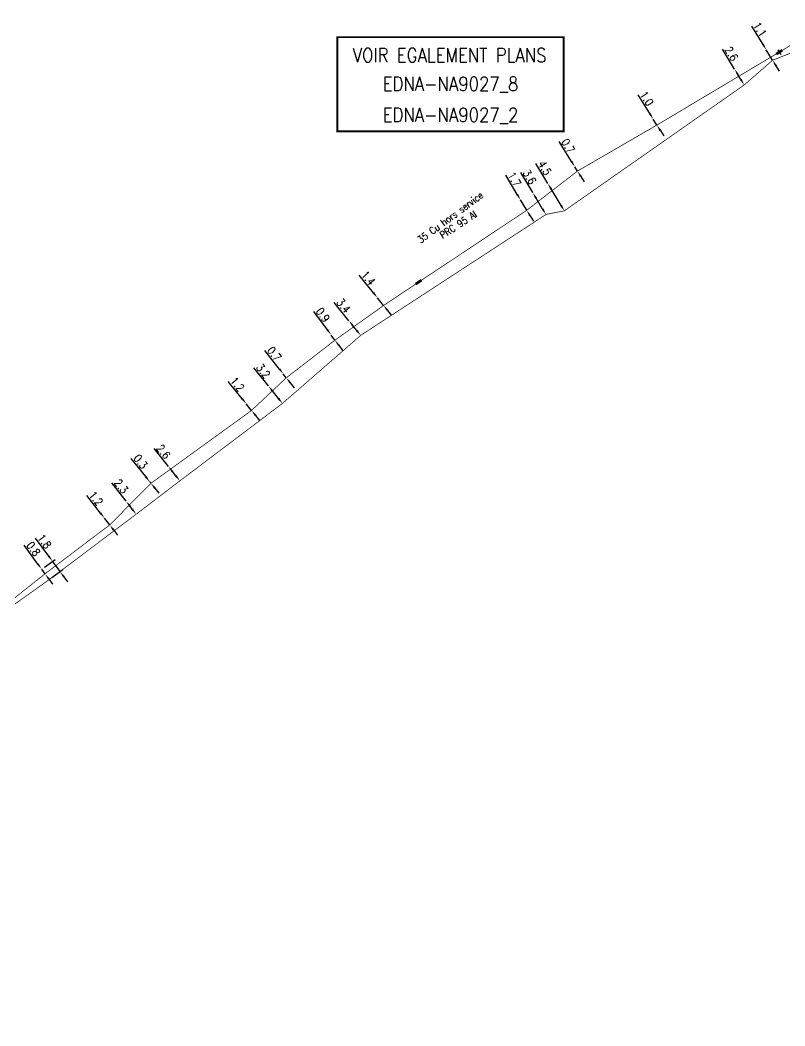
# Model space of a CAD drawing. Header units: millimetres. Extents: x 185000 to 186000, y 127000 to 128000.
# Drawn here: x 185703.6 to 185811.2, y 127768.6 to 127910 of the extents above; entities that cross this region are included whole.
import ezdxf
from ezdxf.enums import TextEntityAlignment as Align

# ---------------------------------------------------------------- set-up
doc = ezdxf.new("R2010")
doc.units = ezdxf.units.MM
doc.header["$PDMODE"] = 34
doc.layers.get('0').update_dxf_attribs({"linetype": 'CONTINUOUS'})
doc.layers.get('DEFPOINTS').update_dxf_attribs({"linetype": 'CONTINUOUS'})
for name, color, linetype in [('M_120', 5, 'M_ST_13'), ('M_300', 7, 'CONTINUOUS'), ('M_908', 252, 'CONTINUOUS'), ('M_930', 7, 'CONTINUOUS')]:
    doc.layers.add(name, color=color, linetype=linetype)
doc.styles.get("Standard").update_dxf_attribs({"font": 'romans.shx', "width": 0.85})
doc.linetypes.add('M_ST_13', pattern='A,5,-0.3,["oo",Standard,S=1.5,R=0,X=0,Y=-0.5],-3', length=8.3)
doc.linetypes.add('MT_HS', pattern='A,2,-1,["E",Standard,S=0.85,R=0,X=-0.27,Y=-0.4],-1', length=4)
doc.dimstyles.get("Standard").update_dxf_attribs({"dimtxt": 1.5, "dimasz": 1.2, "dimexe": 0.625, "dimexo": 0.625, "dimgap": 0.25, "dimtad": 1, "dimdec": 1, "dimzin": 0, "dimdsep": 46, "dimtxsty": 'Standard', "dimcen": -0.5, "dimadec": 0, "dimazin": 0, "dimtfac": 1, "dimtdec": 1, "dimtmove": 0, "dimatfit": 3, "dimfxl": 0, "dimtolj": 1, "dimtzin": 0, "dimarcsym": 0})

# ---------------------------------------------------------------- blocks, each defined once
blk = doc.blocks.new('*D245')
at = {"layer": 'DEFPOINTS', "color": 0, "linetype": 'Continuous', "transparency": 16777216}
for p in [(185706.67, 127832.78), (185706.67, 127832.78), (185707.14, 127832.14)]:
    blk.add_point(p, dxfattribs=at)
at = {"layer": 'M_908', "color": 0, "linetype": 'Continuous', "lineweight": -2, "transparency": 16777216}
for p, q in [((185706.13, 127833.51), (185704.2, 127836.15)), ((185707.14, 127832.14), (185706.67, 127832.78)), ((185707.67, 127831.41), (185708.2, 127830.68))]:
    blk.add_line(p, q, dxfattribs=at)
at = {"layer": 'M_908', "color": 0, "linetype": 'Continuous', "transparency": 16777216}
for points in [[(185706.25, 127833.6), (185706.01, 127833.42), (185706.67, 127832.78)], [(185707.79, 127831.5), (185707.55, 127831.32), (185707.14, 127832.14)]]:
    blk.add_solid(points, dxfattribs=at)
at = {"layer": 'M_908', "color": 0, "linetype": 'Continuous', "transparency": 16777216, "insert": (185705.5, 127835.64), "char_height": 1.125, "attachment_point": 5, "rotation": 306.2368}
blk.add_mtext('\\A1;0.8', dxfattribs=at)
blk = doc.blocks.new('*D246')
at = {"layer": 'DEFPOINTS', "color": 0, "linetype": 'Continuous', "transparency": 16777216}
for p in [(185715.49, 127839.96), (185715.49, 127839.96), (185716.23, 127839.01)]:
    blk.add_point(p, dxfattribs=at)
at = {"layer": 'M_908', "color": 0, "linetype": 'Continuous', "lineweight": -2, "transparency": 16777216}
for p, q in [((185714.94, 127840.67), (185713.01, 127843.15)), ((185716.23, 127839.01), (185715.49, 127839.96)), ((185716.78, 127838.3), (185717.33, 127837.59))]:
    blk.add_line(p, q, dxfattribs=at)
at = {"layer": 'M_908', "color": 0, "linetype": 'Continuous', "transparency": 16777216}
for points in [[(185715.06, 127840.76), (185714.82, 127840.58), (185715.49, 127839.96)], [(185716.9, 127838.39), (185716.66, 127838.21), (185716.23, 127839.01)]]:
    blk.add_solid(points, dxfattribs=at)
at = {"layer": 'M_908', "color": 0, "linetype": 'Continuous', "transparency": 16777216, "insert": (185714.29, 127842.73), "char_height": 1.125, "attachment_point": 5, "rotation": 307.8492}
blk.add_mtext('\\A1;1.2', dxfattribs=at)
blk = doc.blocks.new('*D247')
at = {"layer": 'DEFPOINTS', "color": 0, "linetype": 'Continuous', "transparency": 16777216}
for p in [(185721.85, 127845.09), (185721.85, 127845.09), (185722.04, 127844.86)]:
    blk.add_point(p, dxfattribs=at)
at = {"layer": 'M_908', "color": 0, "linetype": 'Continuous', "lineweight": -2, "transparency": 16777216}
for p, q in [((185721.29, 127845.8), (185719.25, 127848.36)), ((185722.04, 127844.86), (185721.85, 127845.09)), ((185722.6, 127844.15), (185723.16, 127843.45))]:
    blk.add_line(p, q, dxfattribs=at)
at = {"layer": 'M_908', "color": 0, "linetype": 'Continuous', "transparency": 16777216}
for points in [[(185721.41, 127845.89), (185721.17, 127845.7), (185721.85, 127845.09)], [(185722.72, 127844.24), (185722.48, 127844.06), (185722.04, 127844.86)]]:
    blk.add_solid(points, dxfattribs=at)
at = {"layer": 'M_908', "color": 0, "linetype": 'Continuous', "transparency": 16777216, "insert": (185720.58, 127847.9), "char_height": 1.125, "attachment_point": 5, "rotation": 308.4833}
blk.add_mtext('\\A1;0.3', dxfattribs=at)
blk = doc.blocks.new('*D248')
at = {"layer": 'DEFPOINTS', "color": 0, "linetype": 'Continuous', "transparency": 16777216}
for p in [(185735.43, 127856.03), (185735.43, 127856.03), (185736.18, 127855.1)]:
    blk.add_point(p, dxfattribs=at)
at = {"layer": 'M_908', "color": 0, "linetype": 'Continuous', "lineweight": -2, "transparency": 16777216}
for p, q in [((185734.87, 127856.73), (185732.9, 127859.18)), ((185736.18, 127855.1), (185735.43, 127856.03)), ((185736.74, 127854.39), (185737.31, 127853.69))]:
    blk.add_line(p, q, dxfattribs=at)
at = {"layer": 'M_908', "color": 0, "linetype": 'Continuous', "transparency": 16777216}
for points in [[(185734.98, 127856.83), (185734.75, 127856.64), (185735.43, 127856.03)], [(185736.86, 127854.49), (185736.63, 127854.3), (185736.18, 127855.1)]]:
    blk.add_solid(points, dxfattribs=at)
at = {"layer": 'M_908', "color": 0, "linetype": 'Continuous', "transparency": 16777216, "insert": (185734.19, 127858.78), "char_height": 1.125, "attachment_point": 5, "rotation": 308.7523}
blk.add_mtext('\\A1;1.2', dxfattribs=at)
blk = doc.blocks.new('*D249')
at = {"layer": 'DEFPOINTS', "color": 0, "linetype": 'Continuous', "transparency": 16777216}
for p in [(185740.63, 127860.24), (185740.63, 127860.24), (185741.07, 127859.69)]:
    blk.add_point(p, dxfattribs=at)
at = {"layer": 'M_908', "color": 0, "linetype": 'Continuous', "lineweight": -2, "transparency": 16777216}
for p, q in [((185740.08, 127860.95), (185738.05, 127863.53)), ((185741.07, 127859.69), (185740.63, 127860.24)), ((185741.62, 127858.98), (185742.18, 127858.27))]:
    blk.add_line(p, q, dxfattribs=at)
at = {"layer": 'M_908', "color": 0, "linetype": 'Continuous', "transparency": 16777216}
for points in [[(185740.2, 127861.04), (185739.96, 127860.85), (185740.63, 127860.24)], [(185741.74, 127859.07), (185741.5, 127858.89), (185741.07, 127859.69)]]:
    blk.add_solid(points, dxfattribs=at)
at = {"layer": 'M_908', "color": 0, "linetype": 'Continuous', "transparency": 16777216, "insert": (185739.38, 127863.05), "char_height": 1.125, "attachment_point": 5, "rotation": 308.1444}
blk.add_mtext('\\A1;0.7', dxfattribs=at)
blk = doc.blocks.new('*D250')
at = {"layer": 'DEFPOINTS', "color": 0, "linetype": 'Continuous', "transparency": 16777216}
for p in [(185747.38, 127865.7), (185747.38, 127865.7), (185747.91, 127864.97)]:
    blk.add_point(p, dxfattribs=at)
at = {"layer": 'M_908', "color": 0, "linetype": 'Continuous', "lineweight": -2, "transparency": 16777216}
for p, q in [((185746.85, 127866.42), (185744.93, 127869.02)), ((185747.91, 127864.97), (185747.38, 127865.7)), ((185748.45, 127864.25), (185748.98, 127863.52))]:
    blk.add_line(p, q, dxfattribs=at)
at = {"layer": 'M_908', "color": 0, "linetype": 'Continuous', "transparency": 16777216}
for points in [[(185746.97, 127866.51), (185746.72, 127866.33), (185747.38, 127865.7)], [(185748.57, 127864.34), (185748.33, 127864.16), (185747.91, 127864.97)]]:
    blk.add_solid(points, dxfattribs=at)
at = {"layer": 'M_908', "color": 0, "linetype": 'Continuous', "transparency": 16777216, "insert": (185746.22, 127868.53), "char_height": 1.125, "attachment_point": 5, "rotation": 306.3899}
blk.add_mtext('\\A1;0.9', dxfattribs=at)
blk = doc.blocks.new('*D251')
at = {"layer": 'DEFPOINTS', "color": 0, "linetype": 'Continuous', "transparency": 16777216}
for p in [(185753.87, 127870.94), (185753.87, 127870.94), (185754.74, 127869.85)]:
    blk.add_point(p, dxfattribs=at)
at = {"layer": 'M_908', "color": 0, "linetype": 'Continuous', "lineweight": -2, "transparency": 16777216}
for p, q in [((185753.31, 127871.65), (185751.31, 127874.13)), ((185754.75, 127869.85), (185753.87, 127870.94)), ((185755.11, 127870.14), (185755.11, 127870.15)), ((185755.31, 127869.15), (185755.87, 127868.45))]:
    blk.add_line(p, q, dxfattribs=at)
at = {"layer": 'M_908', "color": 0, "linetype": 'Continuous', "transparency": 16777216}
for points in [[(185753.42, 127871.74), (185753.19, 127871.55), (185753.87, 127870.94)], [(185755.43, 127869.25), (185755.19, 127869.06), (185754.75, 127869.85)]]:
    blk.add_solid(points, dxfattribs=at)
at = {"layer": 'M_908', "color": 0, "linetype": 'Continuous', "transparency": 16777216, "insert": (185752.61, 127873.71), "char_height": 1.125, "attachment_point": 5, "rotation": 308.7754}
blk.add_mtext('\\A1;1.4', dxfattribs=at)
blk = doc.blocks.new('*D252')
at = {"layer": 'DEFPOINTS', "color": 0, "linetype": 'Continuous', "transparency": 16777216}
for p in [(185774.01, 127884.69), (185774.01, 127884.69), (185774.88, 127883.23)]:
    blk.add_point(p, dxfattribs=at)
at = {"layer": 'M_908', "color": 0, "linetype": 'Continuous', "lineweight": -2, "transparency": 16777216}
for p, q in [((185773.54, 127885.46), (185771.92, 127888.15)), ((185774.88, 127883.23), (185774.01, 127884.69)), ((185775.35, 127882.46), (185775.81, 127881.69))]:
    blk.add_line(p, q, dxfattribs=at)
at = {"layer": 'M_908', "color": 0, "linetype": 'Continuous', "transparency": 16777216}
for points in [[(185773.67, 127885.53), (185773.41, 127885.38), (185774.01, 127884.69)], [(185775.48, 127882.54), (185775.22, 127882.38), (185774.88, 127883.23)]]:
    blk.add_solid(points, dxfattribs=at)
at = {"layer": 'M_908', "color": 0, "linetype": 'Continuous', "transparency": 16777216, "insert": (185773.14, 127887.58), "char_height": 1.125, "attachment_point": 5, "rotation": 301.0902}
blk.add_mtext('\\A1;1.7', dxfattribs=at)
blk = doc.blocks.new('*D253')
at = {"layer": 'DEFPOINTS', "color": 0, "linetype": 'Continuous', "transparency": 16777216}
for p in [(185781.64, 127889.34), (185781.64, 127889.34), (185782.01, 127888.74)]:
    blk.add_point(p, dxfattribs=at)
at = {"layer": 'M_908', "color": 0, "linetype": 'Continuous', "lineweight": -2, "transparency": 16777216}
for p, q in [((185781.17, 127890.1), (185779.43, 127892.88)), ((185782.01, 127888.74), (185781.64, 127889.34)), ((185782.49, 127887.98), (185782.97, 127887.22))]:
    blk.add_line(p, q, dxfattribs=at)
at = {"layer": 'M_908', "color": 0, "linetype": 'Continuous', "transparency": 16777216}
for points in [[(185781.3, 127890.18), (185781.04, 127890.02), (185781.64, 127889.34)], [(185782.62, 127888.06), (185782.36, 127887.9), (185782.01, 127888.74)]]:
    blk.add_solid(points, dxfattribs=at)
at = {"layer": 'M_908', "color": 0, "linetype": 'Continuous', "transparency": 16777216, "insert": (185780.7, 127892.27), "char_height": 1.125, "attachment_point": 5, "rotation": 301.9397}
blk.add_mtext('\\A1;0.7', dxfattribs=at)
blk = doc.blocks.new('*D254')
at = {"layer": 'DEFPOINTS', "color": 0, "linetype": 'Continuous', "transparency": 16777216}
for p in [(185792.66, 127896.05), (185792.66, 127896.05), (185793.19, 127895.21)]:
    blk.add_point(p, dxfattribs=at)
at = {"layer": 'M_908', "color": 0, "linetype": 'Continuous', "lineweight": -2, "transparency": 16777216}
for p, q in [((185792.19, 127896.82), (185790.53, 127899.48)), ((185793.19, 127895.21), (185792.66, 127896.05)), ((185793.67, 127894.44), (185794.15, 127893.68))]:
    blk.add_line(p, q, dxfattribs=at)
at = {"layer": 'M_908', "color": 0, "linetype": 'Continuous', "transparency": 16777216}
for points in [[(185792.32, 127896.9), (185792.06, 127896.74), (185792.66, 127896.05)], [(185793.8, 127894.52), (185793.54, 127894.36), (185793.19, 127895.21)]]:
    blk.add_solid(points, dxfattribs=at)
at = {"layer": 'M_908', "color": 0, "linetype": 'Continuous', "transparency": 16777216, "insert": (185791.76, 127898.93), "char_height": 1.125, "attachment_point": 5, "rotation": 301.9483}
blk.add_mtext('\\A1;1.0', dxfattribs=at)
blk = doc.blocks.new('M_300_03')
at = {"color": 0, "linetype": 'Continuous'}
blk.add_solid([(-0.5, 0.1875), (-0.5, -0.1875), (0.5, 0.1875), (0.5, -0.1875)], dxfattribs=at)
at = {"color": 0, "linetype": 'Continuous', "width": 0.75, "flags": 3}
for tag, p in [('DEF_LEG', (0, -5)), ('DEF_COUP', (0, -7.5)), ('DEF_TYPE', (0, -10))]:
    blk.add_attdef(tag, text='', height=1.2, dxfattribs=at).set_placement(p, align=Align.MIDDLE)
blk = doc.blocks.new('M_300_04')
at = {"color": 0, "linetype": 'Continuous'}
blk.add_line((0, 0.375), (0, -0.375), dxfattribs=at)
blk.add_solid([(-0.5, 0.1875), (-0.5, -0.1875), (0.5, 0.1875), (0.5, -0.1875)], dxfattribs=at)
at = {"color": 0, "linetype": 'Continuous', "width": 0.75, "flags": 3}
for tag, p in [('DEF_LEG', (0, -5)), ('DEF_COUP', (0, -7.5)), ('DEF_TYPE', (0, -10))]:
    blk.add_attdef(tag, text='', height=1.2, dxfattribs=at).set_placement(p, align=Align.MIDDLE)
blk = doc.blocks.new('*D379')
at = {"layer": 'DEFPOINTS', "color": 0, "linetype": 'Continuous', "transparency": 16777216}
for p in [(185804.11, 127903.06), (185804.11, 127903.06), (185805.46, 127900.84)]:
    blk.add_point(p, dxfattribs=at)
at = {"layer": 'M_120', "color": 0, "linetype": 'Continuous', "lineweight": -2, "transparency": 16777216}
for p, q in [((185804.11, 127903.06), (185802.41, 127905.86)), ((185804.51, 127903.31), (185804.51, 127903.31)), ((185805, 127901.61), (185804.58, 127902.3)), ((185805.86, 127901.09), (185805.86, 127901.09))]:
    blk.add_line(p, q, dxfattribs=at)
at = {"layer": 'M_120', "color": 0, "linetype": 'Continuous', "transparency": 16777216}
for points in [[(185804.71, 127902.37), (185804.45, 127902.22), (185804.11, 127903.06)], [(185805.12, 127901.69), (185804.87, 127901.53), (185805.46, 127900.84)]]:
    blk.add_solid(points, dxfattribs=at)
at = {"layer": 'M_120', "color": 0, "linetype": 'Continuous', "transparency": 16777216, "insert": (185803.67, 127905.24), "char_height": 1.125, "attachment_point": 5, "rotation": 301.3312}
blk.add_mtext('\\A1;2.6', dxfattribs=at)
blk = doc.blocks.new('*D380')
at = {"layer": 'DEFPOINTS', "color": 0, "linetype": 'Continuous', "transparency": 16777216}
for p in [(185777.84, 127887), (185777.84, 127887), (185780.17, 127883.15)]:
    blk.add_point(p, dxfattribs=at)
at = {"layer": 'M_120', "color": 0, "linetype": 'Continuous', "lineweight": -2, "transparency": 16777216}
for p, q in [((185777.84, 127887), (185776.15, 127889.81)), ((185777.44, 127886.76), (185777.44, 127886.76)), ((185779.7, 127883.92), (185778.31, 127886.23))]:
    blk.add_line(p, q, dxfattribs=at)
at = {"layer": 'M_120', "color": 0, "linetype": 'Continuous', "transparency": 16777216}
for points in [[(185778.44, 127886.31), (185778.18, 127886.15), (185777.84, 127887)], [(185779.83, 127883.99), (185779.57, 127883.84), (185780.17, 127883.15)]]:
    blk.add_solid(points, dxfattribs=at)
at = {"layer": 'M_120', "color": 0, "linetype": 'Continuous', "transparency": 16777216, "insert": (185777.41, 127889.18), "char_height": 1.125, "attachment_point": 5, "rotation": 301.0902}
blk.add_mtext('\\A1;4.5', dxfattribs=at)
blk = doc.blocks.new('*D381')
at = {"layer": 'DEFPOINTS', "color": 0, "linetype": 'Continuous', "transparency": 16777216}
for p in [(185775.72, 127885.72), (185775.72, 127885.72), (185777.58, 127882.64)]:
    blk.add_point(p, dxfattribs=at)
at = {"layer": 'M_120', "color": 0, "linetype": 'Continuous', "lineweight": -2, "transparency": 16777216}
for p, q in [((185775.72, 127885.72), (185774.03, 127888.53)), ((185777.11, 127883.41), (185776.19, 127884.95))]:
    blk.add_line(p, q, dxfattribs=at)
at = {"layer": 'M_120', "color": 0, "linetype": 'Continuous', "transparency": 16777216}
for points in [[(185776.31, 127885.03), (185776.06, 127884.87), (185775.72, 127885.72)], [(185777.24, 127883.49), (185776.99, 127883.33), (185777.58, 127882.64)]]:
    blk.add_solid(points, dxfattribs=at)
at = {"layer": 'M_120', "color": 0, "linetype": 'Continuous', "transparency": 16777216, "insert": (185775.28, 127887.9), "char_height": 1.125, "attachment_point": 5, "rotation": 301.0902}
blk.add_mtext('\\A1;3.6', dxfattribs=at)
blk = doc.blocks.new('*D382')
at = {"layer": 'DEFPOINTS', "color": 0, "linetype": 'Continuous', "transparency": 16777216}
for p in [(185749.86, 127867.7), (185749.87, 127867.71), (185751.53, 127865.65)]:
    blk.add_point(p, dxfattribs=at)
at = {"layer": 'M_120', "color": 0, "linetype": 'Continuous', "lineweight": -2, "transparency": 16777216}
for p, q in [((185749.87, 127867.71), (185747.78, 127870.29)), ((185750.22, 127868), (185750.23, 127868)), ((185750.97, 127866.35), (185750.43, 127867.01)), ((185751.9, 127865.94), (185751.9, 127865.94))]:
    blk.add_line(p, q, dxfattribs=at)
at = {"layer": 'M_120', "color": 0, "linetype": 'Continuous', "transparency": 16777216}
for points in [[(185750.55, 127867.1), (185750.32, 127866.91), (185749.87, 127867.71)], [(185751.09, 127866.44), (185750.85, 127866.25), (185751.53, 127865.65)]]:
    blk.add_solid(points, dxfattribs=at)
at = {"layer": 'M_120', "color": 0, "linetype": 'Continuous', "transparency": 16777216, "insert": (185749.12, 127869.82), "char_height": 1.125, "attachment_point": 5, "rotation": 308.9515}
blk.add_mtext('\\A1;3.4', dxfattribs=at)
blk = doc.blocks.new('*D383')
at = {"layer": 'DEFPOINTS', "color": 0, "linetype": 'Continuous', "transparency": 16777216}
for p in [(185808.57, 127905.78), (185808.57, 127905.78), (185809.46, 127904.32)]:
    blk.add_point(p, dxfattribs=at)
at = {"layer": 'M_120', "color": 0, "linetype": 'Continuous', "lineweight": -2, "transparency": 16777216}
for p, q in [((185808.11, 127906.55), (185806.54, 127909.12)), ((185809.46, 127904.32), (185808.57, 127905.78)), ((185809.93, 127903.55), (185810.4, 127902.78))]:
    blk.add_line(p, q, dxfattribs=at)
at = {"layer": 'M_120', "color": 0, "linetype": 'Continuous', "transparency": 16777216}
for points in [[(185808.23, 127906.63), (185807.98, 127906.47), (185808.57, 127905.78)], [(185810.06, 127903.63), (185809.8, 127903.47), (185809.46, 127904.32)]]:
    blk.add_solid(points, dxfattribs=at)
at = {"layer": 'M_120', "color": 0, "linetype": 'Continuous', "transparency": 16777216, "insert": (185807.69, 127908.66), "char_height": 1.125, "attachment_point": 5, "rotation": 301.3312}
blk.add_mtext('\\A1;1.1', dxfattribs=at)
blk = doc.blocks.new('*D384')
at = {"layer": 'DEFPOINTS', "color": 0, "linetype": 'Continuous', "transparency": 16777216}
for p in [(185738.55, 127858.54), (185738.55, 127858.54), (185740.52, 127856.08)]:
    blk.add_point(p, dxfattribs=at)
at = {"layer": 'M_120', "color": 0, "linetype": 'Continuous', "lineweight": -2, "transparency": 16777216}
for p, q in [((185738.55, 127858.54), (185736.5, 127861.09)), ((185739.96, 127856.78), (185739.12, 127857.84))]:
    blk.add_line(p, q, dxfattribs=at)
at = {"layer": 'M_120', "color": 0, "linetype": 'Continuous', "transparency": 16777216}
for points in [[(185739.23, 127857.93), (185739, 127857.74), (185738.55, 127858.54)], [(185740.08, 127856.88), (185739.84, 127856.69), (185740.52, 127856.08)]]:
    blk.add_solid(points, dxfattribs=at)
at = {"layer": 'M_120', "color": 0, "linetype": 'Continuous', "transparency": 16777216, "insert": (185737.83, 127860.64), "char_height": 1.125, "attachment_point": 5, "rotation": 308.7523}
blk.add_mtext('\\A1;3.2', dxfattribs=at)
blk = doc.blocks.new('*D385')
at = {"layer": 'DEFPOINTS', "color": 0, "linetype": 'Continuous', "transparency": 16777216}
for p in [(185724.51, 127847.2), (185724.51, 127847.2), (185726.1, 127845.2)]:
    blk.add_point(p, dxfattribs=at)
at = {"layer": 'M_120', "color": 0, "linetype": 'Continuous', "lineweight": -2, "transparency": 16777216}
for p, q in [((185724.51, 127847.2), (185722.47, 127849.77)), ((185724.87, 127847.49), (185724.87, 127847.49)), ((185725.54, 127845.9), (185725.07, 127846.5)), ((185726.47, 127845.49), (185726.47, 127845.49))]:
    blk.add_line(p, q, dxfattribs=at)
at = {"layer": 'M_120', "color": 0, "linetype": 'Continuous', "transparency": 16777216}
for points in [[(185725.18, 127846.59), (185724.95, 127846.4), (185724.51, 127847.2)], [(185725.66, 127846), (185725.42, 127845.81), (185726.1, 127845.2)]]:
    blk.add_solid(points, dxfattribs=at)
at = {"layer": 'M_120', "color": 0, "linetype": 'Continuous', "transparency": 16777216, "insert": (185723.79, 127849.3), "char_height": 1.125, "attachment_point": 5, "rotation": 308.4833}
blk.add_mtext('\\A1;2.6', dxfattribs=at)
blk = doc.blocks.new('*D386')
at = {"layer": 'DEFPOINTS', "color": 0, "linetype": 'Continuous', "transparency": 16777216}
for p in [(185718.54, 127842.33), (185718.54, 127842.33), (185719.95, 127840.51)]:
    blk.add_point(p, dxfattribs=at)
at = {"layer": 'M_120', "color": 0, "linetype": 'Continuous', "lineweight": -2, "transparency": 16777216}
for p, q in [((185718.54, 127842.33), (185716.53, 127844.92)), ((185718.91, 127842.62), (185718.91, 127842.62)), ((185719.4, 127841.22), (185719.09, 127841.62)), ((185720.32, 127840.8), (185720.32, 127840.8))]:
    blk.add_line(p, q, dxfattribs=at)
at = {"layer": 'M_120', "color": 0, "linetype": 'Continuous', "transparency": 16777216}
for points in [[(185719.21, 127841.71), (185718.97, 127841.53), (185718.54, 127842.33)], [(185719.52, 127841.32), (185719.28, 127841.13), (185719.95, 127840.51)]]:
    blk.add_solid(points, dxfattribs=at)
at = {"layer": 'M_120', "color": 0, "linetype": 'Continuous', "transparency": 16777216, "insert": (185717.85, 127844.44), "char_height": 1.125, "attachment_point": 5, "rotation": 307.8492}
blk.add_mtext('\\A1;2.3', dxfattribs=at)
blk = doc.blocks.new('*D387')
at = {"layer": 'DEFPOINTS', "color": 0, "linetype": 'Continuous', "transparency": 16777216}
for p in [(185708.18, 127833.89), (185706.67, 127832.78), (185707.73, 127831.33)]:
    blk.add_point(p, dxfattribs=at)
at = {"layer": 'M_120', "color": 0, "linetype": 'Continuous', "lineweight": -2, "transparency": 16777216}
for p, q in [((185707.65, 127834.62), (185705.79, 127837.15)), ((185707.04, 127833.06), (185708.56, 127834.17)), ((185709.25, 127832.44), (185708.18, 127833.89)), ((185708.11, 127831.61), (185709.63, 127832.72)), ((185709.78, 127831.72), (185710.31, 127830.99))]:
    blk.add_line(p, q, dxfattribs=at)
at = {"layer": 'M_120', "color": 0, "linetype": 'Continuous', "transparency": 16777216}
for points in [[(185707.77, 127834.71), (185707.53, 127834.53), (185708.18, 127833.89)], [(185709.9, 127831.8), (185709.66, 127831.63), (185709.25, 127832.44)]]:
    blk.add_solid(points, dxfattribs=at)
at = {"layer": 'M_120', "color": 0, "linetype": 'Continuous', "transparency": 16777216, "insert": (185707.06, 127836.69), "char_height": 1.125, "attachment_point": 5, "rotation": 306.2368}
blk.add_mtext('\\A1;1.8', dxfattribs=at)

msp = doc.modelspace()

# ---------------------------------------------------------------- linework, layer by layer
at = {"layer": 'M_120', "ltscale": 0.5}
msp.add_lwpolyline([(185702, 127827.25, 0.1, 0.1, 0), (185707.73, 127831.33, 0.1, 0.1, 0), (185719.95, 127840.51, 0.1, 0.1, 0), (185726.1, 127845.2, 0.1, 0.1, 0), (185740.52, 127856.08, 0.1, 0.1, 0), (185751.53, 127865.65, 0.1, 0.1, 0), (185777.5, 127882.58, 0.1, 0.1, -0.096257), (185777.68, 127882.66, 0.1, 0.1, 0), (185780.06, 127883.13, 0.1, 0.1, 0.104432), (185780.25, 127883.21, 0.1, 0.1, 0), (185805.46, 127900.84, 0.1, 0.1, 0), (185809.46, 127904.32, 0.1, 0.1, 0), (185812.59, 127905.56, 0.1, 0.1, -0.347182)], format="xyseb", dxfattribs=at)
at = {"layer": 'M_908', "linetype": 'MT_HS'}
msp.add_lwpolyline([(185647.16, 127768.65, 0.1, 0.1, 0), (185652.21, 127777.27, 0.1, 0.1, 0), (185655.2, 127791.14, 0.1, 0.1, 0), (185656.57, 127792.49, 0.1, 0.1, 0), (185668.94, 127803.27, 0.1, 0.1, 0), (185674.59, 127807.66, 0.1, 0.1, 0), (185690.23, 127819.04, 0.1, 0.1, 0), (185691, 127819.6, 0.1, 0.1, 0), (185696.47, 127823.67, 0.1, 0.1, 0), (185707.14, 127832.14, 0.1, 0.1, 0), (185716.23, 127839.01, 0.1, 0.1, 0), (185722.04, 127844.86, 0.1, 0.1, 0), (185736.18, 127855.1, 0.1, 0.1, 0), (185741.07, 127859.69, 0.1, 0.1, 0), (185747.91, 127864.97, 0.1, 0.1, 0), (185754.75, 127869.85, 0.1, 0.1, 0), (185759.67, 127873.13, 0.1, 0.1, 0), (185774.88, 127883.23, 0.1, 0.1, 0), (185782.01, 127888.74, 0.1, 0.1, 0), (185793.19, 127895.21, 0.1, 0.1, 0), (185810.4, 127905.46, 0.1, 0.1, 0), (185811.92, 127906.37, 0.1, 0.1, -0.353135), (185812.54, 127906.28, 0.1, 0.1, -0.353135)], format="xyseb", dxfattribs=at)
at = {"layer": 'M_930', "const_width": 0.25}
msp.add_lwpolyline([(185748.24, 127907.56), (185780.08, 127907.56), (185780.08, 127894.32), (185748.24, 127894.32)], close=True, dxfattribs=at)

# ---------------------------------------------------------------- block references
at = {"layer": 'M_300'}
for name, p, rotation in [('M_300_04', (185810.4, 127905.46), 33.30015721667571), ('M_300_03', (185759.67, 127873.13), 33.59789684102967)]:
    msp.add_blockref(name, p, dxfattribs=dict(at, rotation=rotation))

# ---------------------------------------------------------------- texts
at = {"layer": 'M_120', "width": 0.85}
msp.add_text('PRC 95 Al', height=1, rotation=33.1967, dxfattribs=at).set_placement((185765.25, 127881.22), align=Align.MIDDLE)
at = {"layer": 'M_908', "linetype": 'MT_HS', "width": 0.85}
msp.add_text('35 Cu hors service', height=1, rotation=36.5441, dxfattribs=at).set_placement((185764.11, 127882.26), align=Align.MIDDLE)
at = {"layer": 'M_930', "width": 0.85}
for s, p in [('VOIR EGALEMENT PLANS', (185764.04, 127904.03)), ('EDNA-NA9027_8', (185764.16, 127900.01)), ('EDNA-NA9027_2', (185764.16, 127895.64))]:
    msp.add_text(s, height=2, dxfattribs=at).set_placement(p, align=Align.CENTER)

# ---------------------------------------------------------------- dimensions: what is measured, and where the dimension line sits
at = {"layer": 'M_120', "linetype": 'Continuous'}
for base, p1, p2, angle, text, picture, middle in [((185808.57, 127905.78), (185809.46, 127904.32), (185808.57, 127905.78), 301.3312, '1.1', '*D383', (185807.05, 127908.27)), ((185749.87, 127867.71), (185751.53, 127865.65), (185749.86, 127867.7), 308.9515, '3.4', '*D382', (185748.54, 127869.35))]:
    dim = msp.add_linear_dim(base=base, p1=p1, p2=p2, angle=angle, text=text, dimstyle='Standard', override={"dimscale": 0.75}, dxfattribs=at)
    dim.commit()
    dim.dimension.update_dxf_attribs({"geometry": picture, "text_midpoint": middle, "dimtype": 160})
for base, p1, p2, angle, picture, middle in [((185804.11, 127903.06), (185805.46, 127900.84), (185804.11, 127903.06), 301.3312, '*D379', (185803.03, 127904.85)), ((185777.84, 127887), (185780.17, 127883.15), (185777.84, 127887), 301.0902, '*D380', (185776.76, 127888.79)), ((185775.72, 127885.72), (185777.58, 127882.64), (185775.72, 127885.72), 301.0902, '*D381', (185774.64, 127887.51)), ((185738.55, 127858.54), (185740.52, 127856.08), (185738.55, 127858.54), 308.7523, '*D384', (185737.24, 127860.17)), ((185724.51, 127847.2), (185726.1, 127845.2), (185724.51, 127847.2), 308.4833, '*D385', (185723.21, 127848.84)), ((185718.54, 127842.33), (185719.95, 127840.51), (185718.54, 127842.33), 307.8492, '*D386', (185717.26, 127843.98)), ((185708.18, 127833.89), (185707.73, 127831.33), (185706.67, 127832.78), 306.2368, '*D387', (185706.46, 127836.25))]:
    dim = msp.add_linear_dim(base=base, p1=p1, p2=p2, angle=angle, dimstyle='Standard', override={"dimscale": 0.75}, dxfattribs=at)
    dim.commit()
    dim.dimension.update_dxf_attribs({"geometry": picture, "text_midpoint": middle, "dimtype": 160})
at = {"layer": 'M_908', "linetype": 'Continuous'}
for base, p1, p2, angle, picture, middle in [((185792.66, 127896.05), (185793.19, 127895.21), (185792.66, 127896.05), 301.9483, '*D254', (185791.12, 127898.53)), ((185781.64, 127889.34), (185782.01, 127888.74), (185781.64, 127889.34), 301.9397, '*D253', (185780.06, 127891.88)), ((185774.01, 127884.69), (185774.88, 127883.23), (185774.01, 127884.69), 301.0902, '*D252', (185772.5, 127887.19)), ((185753.87, 127870.94), (185754.74, 127869.85), (185753.87, 127870.94), 308.7754, '*D251', (185752.03, 127873.24)), ((185747.38, 127865.7), (185747.91, 127864.97), (185747.38, 127865.7), 306.3899, '*D250', (185745.62, 127868.09)), ((185740.63, 127860.24), (185741.07, 127859.69), (185740.63, 127860.24), 308.1444, '*D249', (185738.79, 127862.59)), ((185735.43, 127856.03), (185736.18, 127855.1), (185735.43, 127856.03), 308.7523, '*D248', (185733.6, 127858.31)), ((185721.85, 127845.09), (185722.04, 127844.86), (185721.85, 127845.09), 308.4833, '*D247', (185719.99, 127847.43)), ((185715.49, 127839.96), (185716.23, 127839.01), (185715.49, 127839.96), 307.8492, '*D246', (185713.7, 127842.26)), ((185706.67, 127832.78), (185707.14, 127832.14), (185706.67, 127832.78), 306.2368, '*D245', (185704.9, 127835.19))]:
    dim = msp.add_linear_dim(base=base, p1=p1, p2=p2, angle=angle, dimstyle='Standard', override={"dimscale": 0.75}, dxfattribs=at)
    dim.commit()
    dim.dimension.update_dxf_attribs({"geometry": picture, "text_midpoint": middle, "dimtype": 160})

doc.saveas('drawing.dxf')
